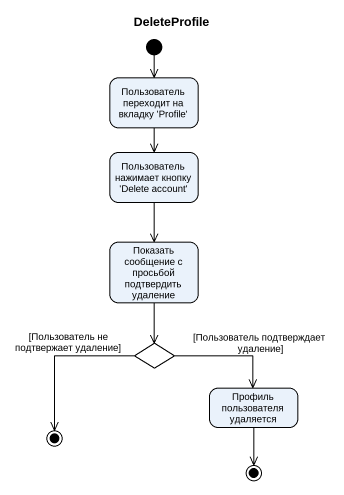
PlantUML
@startuml
title DeleteProfile
hide empty description
state "Пользователь переходит на вкладку 'Profile'" as Пользователь_переходит_на
state "Пользователь нажимает кнопку 'Delete account'" as Пользователь_нажимает
state "Показать сообщение с просьбой подтвердить удаление" as Показать_сообщение_с
state choice1 <<choice>>
state "Профиль пользователя удаляется" as Профиль_пользователя
state final1 <<end>>
state final2 <<end>>
[*] --> Пользователь_переходит_на
Пользователь_переходит_на --> Пользователь_нажимает
Пользователь_нажимает --> Показать_сообщение_с
Показать_сообщение_с --> choice1
choice1 -right-> Профиль_пользователя : [Пользователь подтверждает удаление]
choice1 --> final1 : [Пользователь не подтвержает удаление]
Профиль_пользователя --> final2
@enduml
